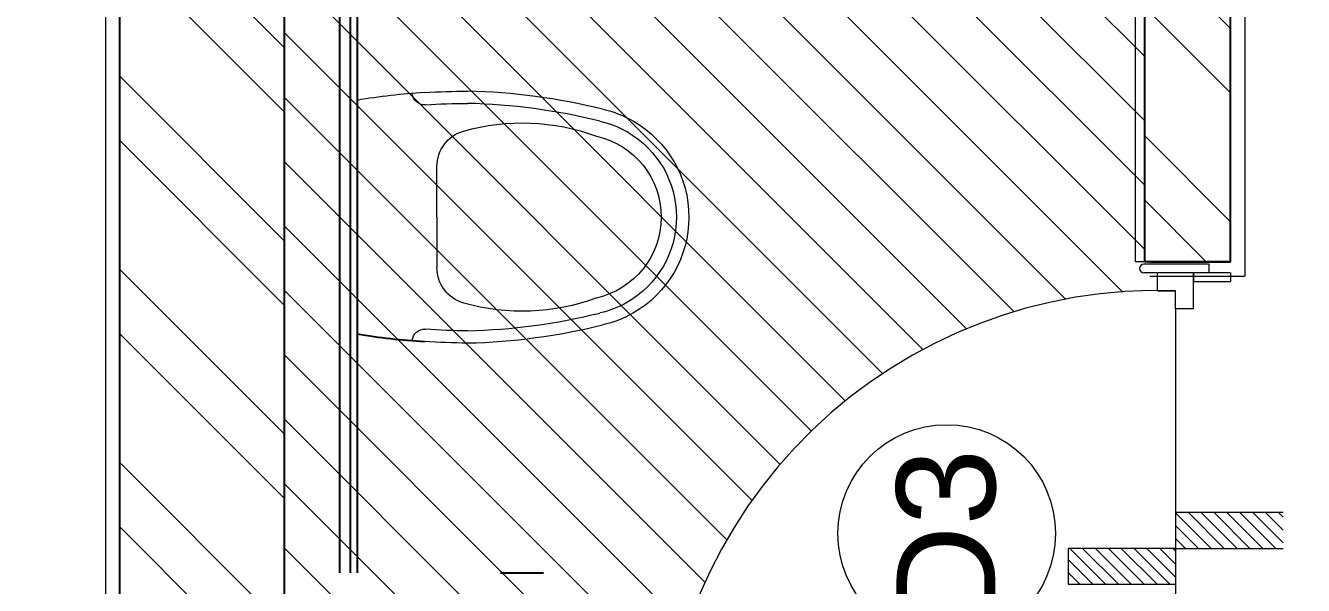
# Model space of a CAD drawing. Header units: millimetres. Extents: x 90 to 321, y 179 to 304.
# Drawn here: x 124.487 to 126.27, y 233.491 to 234.272 of the extents above; entities that cross this region are included whole.
import ezdxf

# ---------------------------------------------------------------- set-up
doc = ezdxf.new("R2010")
doc.units = ezdxf.units.MM
doc.linetypes.add('DASHED2', pattern=[9.525, 6.35, -3.175])
for name, color, linetype, lineweight in [('DOOR', 7, 'Continuous', 20), ('HATCH', 250, 'Continuous', 13), ('LEVEL', 251, 'Continuous', 13), ('PLASTER', 252, 'Continuous', 15)]:
    doc.layers.add(name, color=color, linetype=linetype, lineweight=lineweight)
doc.styles.get("Standard").update_dxf_attribs({"font": 'arial.ttf'})

# ---------------------------------------------------------------- blocks, each defined once
blk = doc.blocks.new('xibet4')
at = {"lineweight": 20}
for p, q in [((-203.6, -182.1), (203.6, -182.1)), ((0, -321.4), (-88.1, -321.4)), ((0, -321.4), (-85.7, -321.4)), ((0, -321.4), (88.1, -321.4)), ((0, -321.4), (85.7, -321.4))]:
    blk.add_line(p, q, dxfattribs=at)
at = {"lineweight": 20, "extrusion": (0, 0, -1)}
for centre, major_axis, start_param, end_param in [((858.1, -362.9), (761.5, 761.5), 3.985561, 4.095654), ((-858.1, -362.9), (761.5, 761.5), 0.616735, 0.726828), ((865, -349.5), (767.1, 767.1), 3.684098, 3.903495), ((865, -349.5), (752, 752), 3.684098, 3.903495), ((-865, -349.5), (752, -752), -0.761903, -0.542505), ((-865, -349.5), (767.1, 767.1), 0.808894, 1.028291)]:
    blk.add_ellipse(centre, major_axis=major_axis, ratio=1, start_param=start_param, end_param=end_param, dxfattribs=at)
at = {"lineweight": 20}
for centre, major_axis, start_param, end_param in [((-217, -299.9), (15.2, 15.2), 5.430029, 6.988465), ((217, -299.9), (15.2, 15.2), 0.865517, 2.423953), ((851.8, -375), (757.6, 757.6), 2.286025, 2.356194), ((851.8, -375), (742.5, -742.5), 3.856821, 3.926991), ((-851.8, -375), (742.5, 742.5), 5.497787, 5.567957), ((-851.8, -375), (757.6, 757.6), 5.497787, 5.567957), ((-88.1, -385.7), (45.5, 45.5), 0.785398, 2.078252), ((88.1, -385.7), (45.5, -45.5), 1.063341, 2.356194), ((208.7, -470.4), (263.7, 263.7), 2.078252, 2.710479), ((-208.7, -470.4), (263.7, 263.7), 5.143503, 5.77573), ((0, -567.9), (102.3, -102.3), 4.149652, 5.497787), ((0, -567.9), (102.3, -102.3), 5.497787, 6.845923), ((0, -567.9), (136.4, -136.4), 4.149652, 4.45059), ((0, -567.9), (121.2, 121.2), 2.578855, 2.879793), ((0, -567.9), (121.2, 121.2), 4.974188, 5.275126), ((0, -567.9), (136.4, -136.4), 0.261799, 0.562737), ((0, -567.9), (136.4, -136.4), 4.45059, 5.497787), ((0, -567.9), (121.2, 121.2), 2.879793, 3.926991), ((0, -567.9), (121.2, 121.2), 3.926991, 4.974188), ((0, -567.9), (136.4, -136.4), 5.497787, 6.544985)]:
    blk.add_ellipse(centre, major_axis=major_axis, ratio=1, start_param=start_param, end_param=end_param, dxfattribs=at)

msp = doc.modelspace()

# ---------------------------------------------------------------- hatches: boundary and pattern name
at = {"layer": 'HATCH'}
h = msp.add_hatch(dxfattribs=at)
h.set_pattern_fill('ANSI32', color=256, scale=0.02, angle=90)
h.set_pattern_definition([(135, (194.2038, -317.71355), (-0.13470384, -0.13470384), []), (135, (194.2038, -317.62375), (-0.13470384, -0.13470384), [])])
h.paths.add_polyline_path([(124.6186, 235.20238), (124.6186, 229.10763), (124.8486, 229.10763), (124.8486, 229.50891), (124.84893, 231.27256), (125.1486, 231.27252), (125.1486, 231.50255), (124.84865, 231.50256), (124.84865, 231.50256), (124.8486, 232.84256), (125.1486, 232.84252), (125.1486, 233.07252), (124.8486, 233.07256), (124.8486, 235.20238)])
h.paths.add_polyline_path([(124.9186, 229.07237), (124.9186, 228.95237), (126.1686, 228.9522), (126.1686, 229.14178), (126.04874, 229.14178), (126.04874, 229.11714), (126.0486, 229.0732), (126.0486, 229.0722)])
h.paths.add_polyline_path([(125.7486, 233.07243), (125.7486, 232.84243), (125.9386, 232.8424), (125.9386, 231.5024), (125.7486, 231.50243), (125.7486, 231.27243), (126.0488, 231.27238), (126.0486, 229.94214), (126.1686, 229.94214), (126.1686, 233.14269), (126.04883, 233.14269), (126.04883, 233.07238)])
h.paths.add_polyline_path([(127.2886, 229.07238), (127.2886, 229.1325), (127.1686, 229.1325), (127.1686, 229.07238), (127.1686, 228.45526), (127.2886, 228.45526), (127.2886, 228.95238), (129.7986, 228.95238), (129.7986, 229.07238)])
h.paths.add_polyline_path([(130.1686, 228.77238), (130.1686, 228.23345), (130.3986, 228.23345), (130.3986, 228.77238)])
h.paths.add_polyline_path([(130.1686, 227.23131), (130.1686, 226.76238), (130.3986, 226.76238), (130.3986, 227.23131)])
h.paths.add_polyline_path([(130.1686, 229.8466), (130.1686, 229.07238), (130.3986, 229.07238), (130.3986, 229.8466)])
h.paths.add_polyline_path([(130.1686, 232.12256), (130.1686, 231.3466), (130.3986, 231.3466), (130.3986, 232.12256)])
h.paths.add_polyline_path([(129.3986, 232.38238), (129.3986, 232.98738), (129.1686, 232.98738), (129.1686, 232.27238), (127.1686, 232.27238), (127.1686, 230.1325), (127.2886, 230.1325), (127.2886, 232.15238), (129.7986, 232.15238), (129.7986, 232.38238)])
h.paths.add_polyline_path([(129.1686, 235.20238), (129.1686, 234.48738), (129.3986, 234.48738), (129.3986, 235.20238)])
h.paths.add_polyline_path([(125.2186, 235.50238), (125.2186, 235.27251), (126.0486, 235.27238), (126.0488, 233.94269), (126.1686, 233.94269), (126.1686, 235.27238), (128.7986, 235.27238), (128.7986, 235.50238)])
at = {"layer": 'LEVEL'}
h = msp.add_hatch(dxfattribs=at)
h.set_pattern_fill('ANSI31', color=256, scale=0.02, angle=90)
h.set_pattern_definition([(135, (194.2038, -317.713555), (-0.0449012806, -0.0449012806), [])])
h.paths.add_polyline_path([(113.06788, 222.82754), (113.06788, 219.46766), (113.43788, 219.46766), (113.83788, 219.46766), (113.83788, 219.99677), (113.8663, 219.99677), (113.8663, 222.16849), (113.85369, 222.16849), (113.84495, 222.16849, -1), (113.84495, 222.18049), (113.83788, 222.18263), (113.83788, 222.82754)])
h.paths.add_polyline_path([(113.64765, 220.36096), (113.64765, 219.7347), (113.18603, 219.7347), (113.18603, 220.36096)], flags=16)
h.paths.add_polyline_path([(113.06788, 226.44754), (113.06788, 223.08766), (113.83788, 223.08766), (113.83788, 223.1076), (113.83788, 223.73257), (113.84495, 223.73471, -1), (113.84495, 223.74671), (113.8663, 223.74671), (113.8663, 225.91843), (113.84495, 225.91843, -1), (113.84495, 225.93043), (113.83788, 225.93257), (113.83788, 226.44754)])
h.paths.add_polyline_path([(113.64203, 224.02088), (113.64203, 223.39461), (113.18041, 223.39461), (113.18041, 224.02088)], flags=16)
h.paths.add_polyline_path([(129.7986, 213.49372), (129.7986, 213.53215), (129.3986, 213.53215), (129.3986, 212.92715), (129.39153, 212.92501, -1), (129.39153, 212.91301), (129.37018, 212.91301), (129.37018, 212.88301), (129.37018, 211.44129), (129.39153, 211.44129, -1), (129.39153, 211.42929), (129.3986, 211.42715), (129.3986, 210.64215), (130.1686, 210.64215), (130.1686, 213.49372)])
h.paths.add_polyline_path([(130.03662, 211.3955), (130.03662, 210.76923), (129.57501, 210.76923), (129.57501, 211.3955)], flags=16)
h.paths.add_polyline_path([(129.3986, 222.84238), (129.3986, 222.80727), (129.3986, 222.17471), (129.39153, 222.17257, -1), (129.39153, 222.16057), (129.37018, 222.16057), (129.37018, 219.98885), (129.39153, 219.98885, -0.4142136), (129.39753, 219.98285), (129.3986, 220.04727), (129.3986, 219.45215), (130.1686, 219.45215), (130.1686, 222.84238)])
h.paths.add_polyline_path([(130.03135, 220.26458), (130.03135, 219.63831), (129.56973, 219.63831), (129.56973, 220.26458)], flags=16)
h.paths.add_polyline_path([(129.7986, 226.46238), (129.3986, 226.46238), (129.3986, 225.93982), (129.39153, 225.93769, -1), (129.39153, 225.92569), (129.37018, 225.92569), (129.37018, 223.75396), (129.39153, 223.75396, -1), (129.39153, 223.74196), (129.3986, 223.73982), (129.3986, 223.07215), (130.1686, 223.07215), (130.1686, 226.46238)])
h.paths.add_polyline_path([(130.04238, 223.95483), (130.04238, 223.32856), (129.58076, 223.32856), (129.58076, 223.95483)], flags=16)
h.paths.add_polyline_path([(129.3986, 235.27238), (129.3986, 235.20238), (129.3986, 234.48738), (129.39153, 234.48524, -1), (129.39153, 234.47324), (129.37018, 234.47324), (129.37018, 233.00152), (129.38279, 233.00152), (129.39153, 233.00152, -1), (129.39153, 232.98952), (129.3986, 232.98738), (129.3986, 232.38238), (129.7986, 232.38238), (129.7986, 232.42256), (130.1686, 232.42256), (130.1686, 235.27238)])
h.paths.add_polyline_path([(130.01513, 233.18982), (130.01513, 232.56356), (129.55352, 232.56356), (129.55352, 233.18982)], flags=16)
h.paths.add_polyline_path([(129.96485, 232.87086), (129.96485, 233.17453), (129.81567, 233.17453), (129.81567, 232.87086)], flags=8)
h.paths.add_polyline_path([(129.96485, 232.59132), (129.96485, 232.88751), (129.81567, 232.88751), (129.81567, 232.59132)], flags=8)
h.paths.add_polyline_path([(129.74505, 232.87272), (129.74505, 233.19725), (129.6002, 233.19725), (129.6002, 232.87272)], flags=24)
h.paths.add_polyline_path([(129.74505, 232.63673), (129.74505, 232.84181), (129.6002, 232.84181), (129.6002, 232.63673)], flags=8)
h.paths.add_polyline_path([(129.91719, 233.29158), (129.91719, 234.39086), (129.68001, 234.39086), (129.68001, 233.29158)], flags=24)
h = msp.add_hatch(dxfattribs=at)
h.set_pattern_fill('ANSI31', color=256, scale=0.02, angle=90)
h.set_pattern_definition([(135, (194.2038, -45.77039), (-0.04490128, -0.04490128), [])])
edge = h.paths.add_edge_path()
edge.add_line((124.8486, 233.07238), (124.8486, 235.20238))
edge.add_line((124.8486, 235.20238), (126.04867, 235.2722))
edge.add_line((126.04867, 235.2722), (126.04867, 235.19256))
edge.add_line((126.04867, 235.19256), (126.04867, 233.93862))
edge.add_line((126.04867, 233.93862), (126.04761, 233.93862))
edge.add_arc((126.04761, 233.93262), 0.006, 450, 630)
edge.add_line((126.04761, 233.92662), (126.06681, 233.92662))
edge.add_line((126.06681, 233.92662), (126.06681, 233.90206))
edge.add_arc((126.06722, 233.20765), 0.69441, 450.03366, 540)
edge.add_line((125.37281, 233.20765), (125.37281, 233.18265))
edge.add_line((125.37281, 233.18265), (126.06681, 233.18265))
edge.add_line((126.06681, 233.18265), (126.06681, 233.15765))
edge.add_line((126.06681, 233.15765), (126.04761, 233.15765))
edge.add_arc((126.04761, 233.15165), 0.006, 450, 630)
edge.add_line((126.04761, 233.14565), (126.04867, 233.14565))
edge.add_line((126.04867, 233.14565), (126.04867, 233.07256))
edge.add_line((126.04867, 233.07256), (124.8486, 233.07238))
h = msp.add_hatch(dxfattribs=at)
h.set_pattern_fill('ANSI31', color=256, scale=0.004, angle=90)
h.set_pattern_definition([(135, (194.203734, -45.770943), (-0.0089802561, -0.0089802561), [])])
h.paths.add_polyline_path([(125.94174, 233.49269), (125.94174, 233.54269), (126.09174, 233.54269), (126.09174, 233.49269)])
h.paths.add_polyline_path([(126.09174, 233.54269), (126.09174, 233.59269), (126.24174, 233.59269), (126.24174, 233.54269)])

# ---------------------------------------------------------------- linework, layer by layer
for p, q in [((124.6186, 224.94896), (124.6186, 235.50256)), ((126.0488, 233.94269), (126.0486, 235.27238)), ((126.1686, 233.94269), (126.1686, 235.27238)), ((124.8486, 233.07256), (124.8486, 235.20238)), ((124.92499, 235.20238), (124.92499, 233.50891)), ((124.93999, 235.20238), (124.93999, 233.50891)), ((124.94999, 235.20238), (124.94999, 233.50891)), ((124.94967, 234.16779), (124.94967, 233.84207)), ((126.1686, 233.94269), (126.0488, 233.94269)), ((126.05583, 233.94269), (126.1686, 233.94269)), ((125.14999, 233.50891), (125.20999, 233.50891))]:
    msp.add_line(p, q)
at = {"color": 2, "true_color": 0xf1eb1f}
msp.add_lwpolyline([(112.83788, 232.42256), (117.29788, 232.42256), (117.29788, 230.03722), (118.6186, 230.03722), (118.6186, 227.09688), (122.8486, 227.10789), (122.8486, 224.94896), (124.6186, 224.94896), (124.6186, 235.50256), (130.3986, 235.50238), (130.3986, 210.41215), (124.6186, 210.41215), (124.6186, 217.63754), (118.6186, 217.63754), (118.6186, 215.8581), (117.29788, 215.8581), (117.29788, 213.49372), (112.83788, 213.49372), (112.83788, 232.42256)], dxfattribs=at)
msp.add_ellipse((125.09429, 234.69137), major_axis=(-0.60919, -0.60919), ratio=1, start_param=0.6167345, end_param=0.726828)
at = {"layer": 'DOOR'}
for p, q in [((126.13851, 233.93918), (126.04754, 233.93918)), ((126.13851, 233.92718), (126.13851, 233.93918)), ((126.1686, 233.92718), (126.04754, 233.92718)), ((126.06674, 233.90218), (126.06674, 233.92718)), ((126.11674, 233.87718), (126.11674, 233.92718)), ((126.11674, 233.92718), (126.11674, 233.91518)), ((126.11674, 233.91518), (126.1686, 233.91518)), ((126.1686, 233.92718), (126.1686, 233.91518)), ((126.06674, 233.90218), (126.09174, 233.90218)), ((126.09174, 233.87718), (126.09174, 233.90218)), ((126.11674, 233.87718), (126.09174, 233.87718))]:
    msp.add_line(p, q, dxfattribs=at)
msp.add_arc((126.04754, 233.93318), 0.006, 90, 270, dxfattribs=at)
at = {"layer": 'DOOR', "linetype": 'DASHED2'}
msp.add_arc((126.06715, 233.20821), 0.69441, 87.97048, 180, dxfattribs=at)
at = {"layer": 'LEVEL'}
for p, q in [((126.09174, 233.87718), (126.09174, 233.20821)), ((126.24174, 233.59269), (126.09174, 233.59269)), ((126.09174, 233.54269), (125.94174, 233.54269)), ((125.94174, 233.54269), (125.94174, 233.49269)), ((126.09174, 233.54269), (126.24174, 233.54269)), ((125.94174, 233.49269), (126.09174, 233.49269))]:
    msp.add_line(p, q, dxfattribs=at)
msp.add_circle((125.77243, 233.56352), 0.15186, dxfattribs=at)
at = {"layer": 'PLASTER'}
for p, q in [((124.5986, 235.52238), (124.5986, 228.277)), ((126.03583, 233.94269), (126.03583, 235.25238)), ((126.1886, 235.25238), (126.1886, 233.92269)), ((126.05583, 233.94269), (126.03583, 233.94269)), ((126.05583, 233.92269), (126.1886, 233.92269))]:
    msp.add_line(p, q, dxfattribs=at)

# ---------------------------------------------------------------- block references
at = {"xscale": -0.0008, "yscale": 0.0008, "zscale": 0.0008, "rotation": 90}
msp.add_blockref('xibet4', (124.80396, 234.00493), dxfattribs=at)

# ---------------------------------------------------------------- texts
at = {"layer": 'LEVEL'}
msp.add_text('D3', height=0.137937, rotation=90, dxfattribs=at).set_placement((125.84011, 233.43547))

doc.saveas('drawing.dxf')
